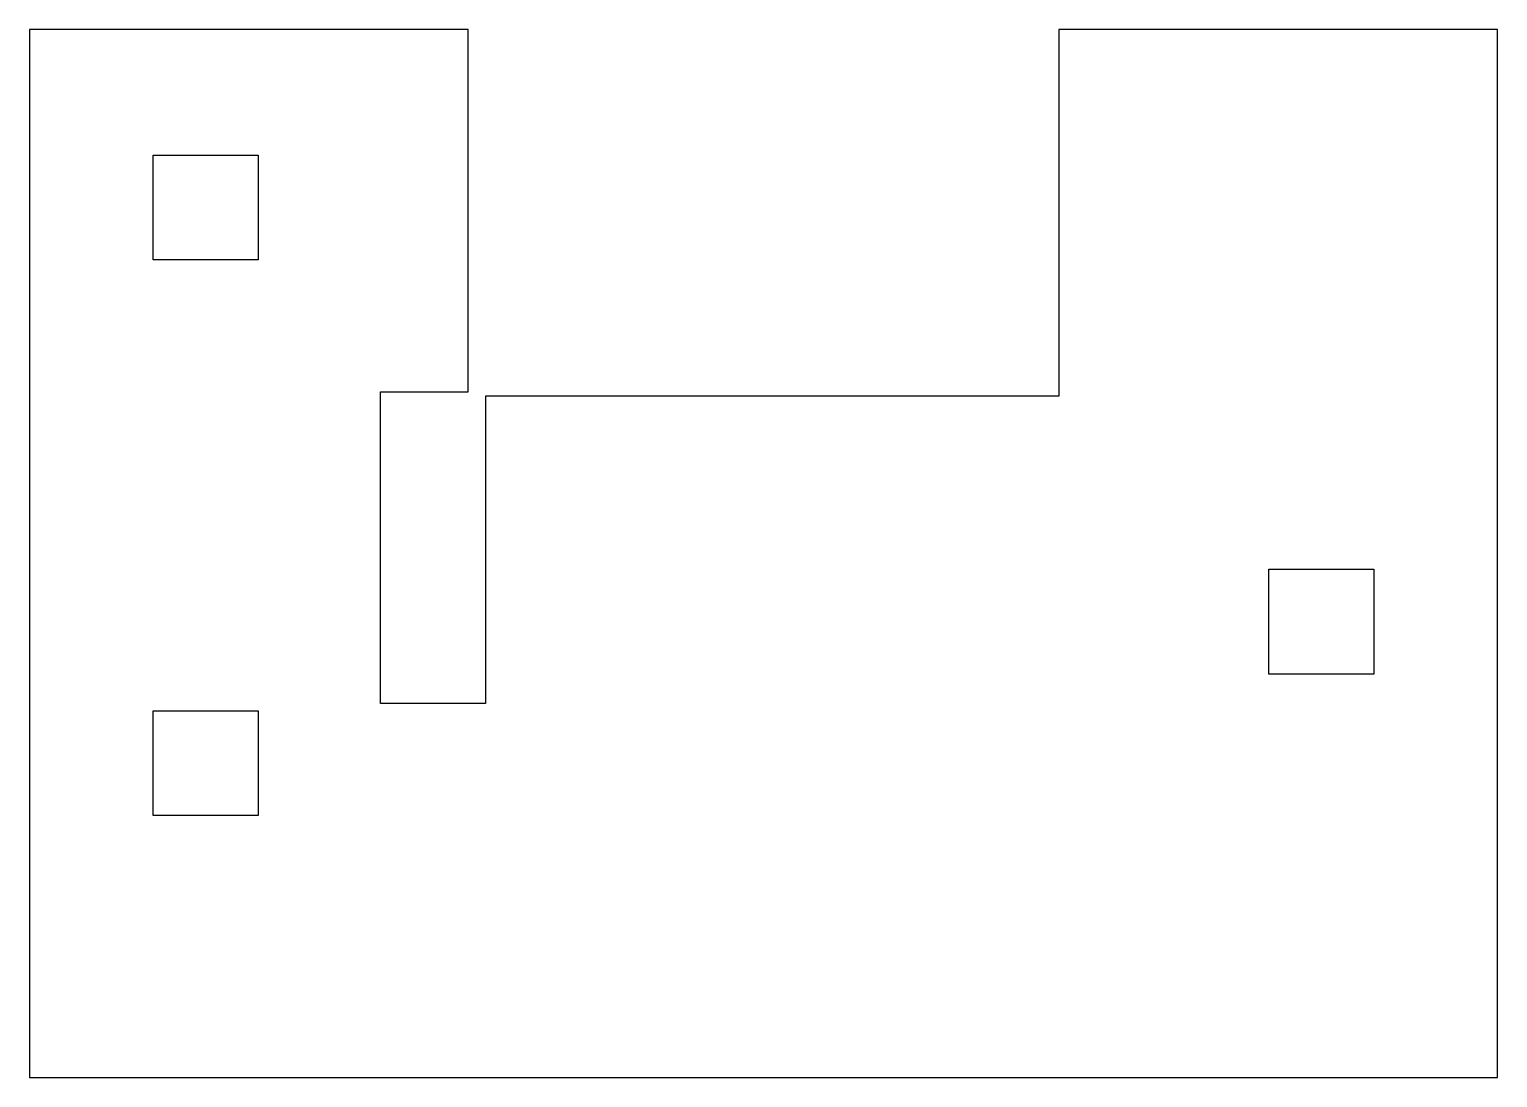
# Model space of a CAD drawing. Header units: metres. Extents: x -70 to 70, y -50 to 50.
import ezdxf

# ---------------------------------------------------------------- set-up
doc = ezdxf.new("R2010")
doc.units = ezdxf.units.M

msp = doc.modelspace()

# ---------------------------------------------------------------- linework, layer by layer
for p, q in [((-28.16, 50), (-70, 50)), ((-70, 50), (-70, -50)), ((-28.16, 15.4246), (-28.16, 50)), ((70, 50), (28.16, 50)), ((28.16, 50), (28.16, 15)), ((70, -50), (70, 50)), ((-58.18, 28), (-58.18, 38)), ((-58.18, 38), (-48.18, 38)), ((-48.18, 38), (-48.18, 28)), ((-48.18, 28), (-58.18, 28)), ((-36.51, -14.3246), (-36.51, 15.4246)), ((-36.51, 15.4246), (-28.16, 15.4246)), ((28.16, 15), (-26.51, 15)), ((-26.51, 15), (-26.51, -14.3246)), ((48.18, -11.5), (48.18, -1.5)), ((48.18, -1.5), (58.18, -1.5)), ((58.18, -1.5), (58.18, -11.5)), ((58.18, -11.5), (48.18, -11.5)), ((-58.18, -25), (-58.18, -15)), ((-58.18, -15), (-48.18, -15)), ((-48.18, -15), (-48.18, -25)), ((-26.51, -14.3246), (-36.51, -14.3246)), ((-48.18, -25), (-58.18, -25)), ((-70, -50), (70, -50))]:
    msp.add_line(p, q)

doc.saveas('drawing.dxf')
